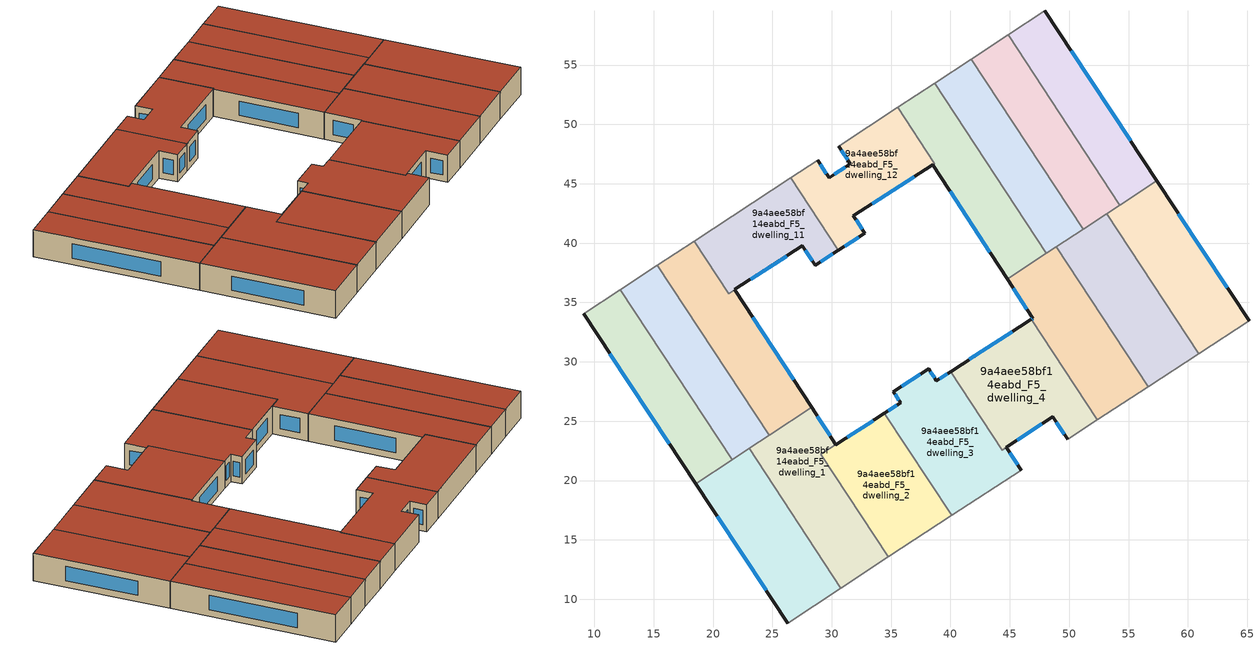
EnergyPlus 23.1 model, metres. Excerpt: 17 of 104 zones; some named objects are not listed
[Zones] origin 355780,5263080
9a4aee58bf14eabd_F5_dwelling_0
 floor to 9a4aee58bf14eabd_F4_dwelling_0 (EU_floor_Construction): 23.04,22.7 30.77,10.94 26.28,8 18.53,19.74 z15
 wall outside (EU_wall_Construction): 18.53,19.74 26.28,8 z15:18
 wall to 9a4aee58bf14eabd_F5_dwelling_1 (EU_wall_Construction): 30.77,10.94 23.04,22.7 z15:18
 wall adiabatic (EU_wall_Construction): 26.28,8 30.77,10.94 z15:18
 wall to 9a4aee58bf14eabd_F5_dwelling_8 (EU_wall_Construction): 21.61,21.76 18.53,19.74 z15:18
 wall to 9a4aee58bf14eabd_F5_dwelling_9 (EU_wall_Construction): 23.04,22.7 21.61,21.76 z15:18
 window (EU_Window_Construction): 20.35,16.98 24.46,10.75 z15.7:17.3
 roof outside (EU_roof_Construction): 30.77,10.94 23.04,22.7 18.53,19.74 26.28,8 z18
9a4aee58bf14eabd_F5_dwelling_1
 floor to 9a4aee58bf14eabd_F4_dwelling_1 (EU_floor_Construction): 34.44,25.68 29.09,22.21 34.77,13.56 30.77,10.94 23.04,22.7 28.3,26.16 30.34,23.03 z15
 wall outside (EU_wall_Construction): 34.44,25.68 30.34,23.03 28.3,26.16 z15:18
 wall to 9a4aee58bf14eabd_F5_dwelling_2 (EU_wall_Construction): 34.77,13.56 29.09,22.21 34.44,25.68 z15:18
 wall adiabatic (EU_wall_Construction): 30.77,10.94 34.77,13.56 z15:18
 wall to 9a4aee58bf14eabd_F5_dwelling_10 (EU_wall_Construction): 28.3,26.16 24.71,23.8 z15:18
 wall to 9a4aee58bf14eabd_F5_dwelling_9 (EU_wall_Construction): 24.71,23.8 23.04,22.7 z15:18
 window (EU_Window_Construction): 29.86,23.76 28.78,25.42 / 33.48,25.06 31.3,23.65 z15.7:17.3
 roof outside (EU_roof_Construction): 34.77,13.56 29.09,22.21 34.44,25.68 30.34,23.03 28.3,26.16 23.04,22.7 30.77,10.94 z18
9a4aee58bf14eabd_F5_dwelling_10
 floor to 9a4aee58bf14eabd_F4_dwelling_10 (EU_floor_Construction): 21.84,36.09 28.3,26.16 24.71,23.8 15.3,38.13 18.4,40.16 21.3,35.75 z15
 wall outside (EU_wall_Construction): 28.3,26.16 21.84,36.09 z15:18
 wall to 9a4aee58bf14eabd_F5_dwelling_9 (EU_wall_Construction): 15.3,38.13 24.71,23.8 z15:18
 wall adiabatic (EU_wall_Construction): 18.4,40.16 15.3,38.13 z15:18
 wall to 9a4aee58bf14eabd_F5_dwelling_11 (EU_wall_Construction): 21.84,36.09 21.3,35.75 18.4,40.16 z15:18
 window (EU_Window_Construction): 26.79,28.49 23.36,33.76 z15.7:17.3
 roof outside (EU_roof_Construction): 28.3,26.16 21.84,36.09 21.3,35.75 18.4,40.16 15.3,38.13 24.71,23.8 z18
9a4aee58bf14eabd_F5_dwelling_11
 floor to 9a4aee58bf14eabd_F4_dwelling_11 (EU_floor_Construction): 26.55,45.5 30.55,39.4 28.59,38.13 27.52,39.77 21.3,35.75 18.4,40.16 z15
 wall outside (EU_wall_Construction): 21.84,36.1 27.52,39.77 28.59,38.13 30.55,39.4 z15:18
 wall adiabatic (EU_wall_Construction): 26.55,45.5 18.4,40.16 z15:18
 wall to 9a4aee58bf14eabd_F5_dwelling_12 (EU_wall_Construction): 30.55,39.4 26.55,45.5 z15:18
 window (EU_Window_Construction): 29.05,38.43 30.09,39.1 / 27.77,39.38 28.34,38.51 / 23.18,36.96 26.19,38.91 z15.7:17.3
 roof outside (EU_roof_Construction): 28.59,38.13 30.55,39.4 26.55,45.5 18.4,40.16 21.3,35.75 27.52,39.77 z18
9a4aee58bf14eabd_F5_dwelling_12
 floor to 9a4aee58bf14eabd_F4_dwelling_12 (EU_floor_Construction): 35.55,51.43 38.66,46.71 38.51,46.61 31.83,42.3 32.78,40.84 30.55,39.4 26.55,45.5 28.81,46.99 29.78,45.52 31.56,46.69 30.58,48.17 z15
 wall outside (EU_wall_Construction): 30.55,39.4 32.78,40.84 31.83,42.3 38.51,46.61 / 30.58,48.17 31.56,46.69 29.78,45.52 28.81,46.99 z15:18
 wall adiabatic (EU_wall_Construction): 28.81,46.99 26.55,45.5 / 35.55,51.43 30.58,48.17 z15:18
 wall to 9a4aee58bf14eabd_F5_dwelling_13 (EU_wall_Construction): 38.65,46.71 35.55,51.43 / 38.51,46.61 38.66,46.71 z15:18
 window (EU_Window_Construction): 31.08,39.74 32.25,40.5 / 29.55,45.86 29.04,46.64 / 31.14,46.41 30.2,45.79 / 30.81,47.82 31.33,47.03 / 33.39,43.31 36.94,45.6 / 32.55,41.18 32.05,41.96 z15.7:17.3
 roof outside (EU_roof_Construction): 32.78,40.84 31.83,42.3 38.51,46.61 38.66,46.71 35.55,51.43 30.58,48.17 31.56,46.69 29.78,45.52 28.81,46.99 26.55,45.5 30.55,39.4 z18
9a4aee58bf14eabd_F5_dwelling_13
 floor to 9a4aee58bf14eabd_F4_dwelling_13 (EU_floor_Construction): 38.65,53.46 48.07,39.14 44.97,37.1 44.78,36.98 38.51,46.61 38.66,46.71 35.55,51.43 z15
 wall outside (EU_wall_Construction): 38.51,46.61 44.78,36.98 z15:18
 wall adiabatic (EU_wall_Construction): 38.65,53.46 35.55,51.43 z15:18
 wall to 9a4aee58bf14eabd_F5_dwelling_14 (EU_wall_Construction): 48.07,39.14 38.65,53.46 z15:18
 wall to 9a4aee58bf14eabd_F5_dwelling_5 (EU_wall_Construction): 44.97,37.1 48.07,39.14 / 44.78,36.98 44.96,37.1 z15:18
 window (EU_Window_Construction): 39.98,44.35 43.31,39.24 z15.7:17.3
 roof outside (EU_roof_Construction): 48.07,39.14 38.65,53.46 35.55,51.43 38.66,46.71 38.51,46.61 44.78,36.98 44.97,37.1 z18
9a4aee58bf14eabd_F5_dwelling_14
 floor to 9a4aee58bf14eabd_F4_dwelling_14 (EU_floor_Construction): 41.76,55.5 51.16,41.17 48.07,39.14 38.65,53.46 z15
 wall adiabatic (EU_wall_Construction): 41.76,55.5 38.65,53.46 z15:18
 wall to 9a4aee58bf14eabd_F5_dwelling_15 (EU_wall_Construction): 51.16,41.17 41.76,55.5 z15:18
 wall to 9a4aee58bf14eabd_F5_dwelling_6 (EU_wall_Construction): 48.91,39.69 51.16,41.17 z15:18
 wall to 9a4aee58bf14eabd_F5_dwelling_5 (EU_wall_Construction): 48.07,39.14 48.91,39.69 z15:18
 roof outside (EU_roof_Construction): 51.16,41.17 41.76,55.5 38.65,53.46 48.07,39.14 z18
9a4aee58bf14eabd_F5_dwelling_15
 floor to 9a4aee58bf14eabd_F4_dwelling_15 (EU_floor_Construction): 44.86,57.53 54.27,43.21 51.16,41.17 41.76,55.5 z15
 wall adiabatic (EU_wall_Construction): 44.86,57.53 41.76,55.5 z15:18
 wall to 9a4aee58bf14eabd_F5_dwelling_16 (EU_wall_Construction): 54.27,43.21 44.86,57.53 z15:18
 wall to 9a4aee58bf14eabd_F5_dwelling_7 (EU_wall_Construction): 53.15,42.48 54.27,43.21 z15:18
 wall to 9a4aee58bf14eabd_F5_dwelling_6 (EU_wall_Construction): 51.17,41.17 53.15,42.48 z15:18
 roof outside (EU_roof_Construction): 54.27,43.21 44.86,57.53 41.76,55.5 51.16,41.17 z18
9a4aee58bf14eabd_F5_dwelling_16
 floor to 9a4aee58bf14eabd_F4_dwelling_16 (EU_floor_Construction): 47.95,59.56 57.38,45.25 54.27,43.21 44.86,57.53 z15
 wall outside (EU_wall_Construction): 57.38,45.25 47.95,59.56 z15:18
 wall adiabatic (EU_wall_Construction): 47.95,59.56 44.86,57.53 z15:18
 wall to 9a4aee58bf14eabd_F5_dwelling_7 (EU_wall_Construction): 54.27,43.21 57.38,45.25 z15:18
 window (EU_Window_Construction): 55.16,48.61 50.16,56.2 z15.7:17.3
 roof outside (EU_roof_Construction): 57.38,45.25 47.95,59.56 44.86,57.53 54.27,43.21 z18
9a4aee58bf14eabd_F5_dwelling_2
 floor to 9a4aee58bf14eabd_F4_dwelling_2 (EU_floor_Construction): 34.44,25.68 40.1,17.06 34.77,13.56 29.09,22.21 z15
 wall adiabatic (EU_wall_Construction): 34.77,13.56 40.1,17.06 z15:18
 wall to 9a4aee58bf14eabd_F5_dwelling_3 (EU_wall_Construction): 40.1,17.06 34.44,25.68 z15:18
 roof outside (EU_roof_Construction): 40.1,17.06 34.44,25.68 29.09,22.21 34.77,13.56 z18
9a4aee58bf14eabd_F5_dwelling_3
 floor to 9a4aee58bf14eabd_F4_dwelling_3 (EU_floor_Construction): 40,29.18 44.34,22.57 44.69,22.8 45.95,20.89 40.1,17.06 34.43,25.68 35.8,26.57 35.2,27.49 38.16,29.41 38.81,28.42 z15
 wall outside (EU_wall_Construction): 40,29.18 38.81,28.42 38.16,29.41 35.2,27.49 35.8,26.57 34.44,25.68 / 45.95,20.89 44.69,22.8 z15:18
 wall adiabatic (EU_wall_Construction): 40.1,17.06 45.95,20.89 z15:18
 wall to 9a4aee58bf14eabd_F5_dwelling_4 (EU_wall_Construction): 44.69,22.8 44.34,22.57 40,29.18 z15:18
 window (EU_Window_Construction): 35.34,27.27 35.66,26.78 / 37.46,28.96 35.89,27.94 / 38.66,28.65 38.31,29.18 / 39.72,29 39.09,28.6 / 45.65,21.34 44.98,22.35 / 35.48,26.36 34.76,25.89 z15.7:17.3
 roof outside (EU_roof_Construction): 45.95,20.89 44.69,22.8 44.34,22.57 40,29.18 38.81,28.42 38.16,29.41 35.2,27.49 35.8,26.57 34.43,25.68 40.1,17.06 z18
9a4aee58bf14eabd_F5_dwelling_4
 floor to 9a4aee58bf14eabd_F4_dwelling_4 (EU_floor_Construction): 46.8,33.57 52.36,25.1 49.86,23.46 48.6,25.37 44.34,22.57 40,29.18 z15
 wall outside (EU_wall_Construction): 46.8,33.57 40,29.18 / 44.69,22.8 48.6,25.37 49.86,23.46 z15:18
 wall to 9a4aee58bf14eabd_F5_dwelling_5 (EU_wall_Construction): 52.36,25.1 46.8,33.57 z15:18
 wall adiabatic (EU_wall_Construction): 49.86,23.46 52.36,25.1 z15:18
 window (EU_Window_Construction): 45.2,32.54 41.6,30.21 / 48.9,24.92 49.56,23.91 / 45.61,23.41 47.68,24.77 z15.7:17.3
 roof outside (EU_roof_Construction): 52.36,25.1 46.8,33.57 40,29.18 44.34,22.57 48.6,25.37 49.86,23.46 z18
9a4aee58bf14eabd_F5_dwelling_5
 floor to 9a4aee58bf14eabd_F4_dwelling_5 (EU_floor_Construction): 48.91,39.69 56.65,27.91 52.36,25.1 46.8,33.57 46.94,33.66 44.78,36.98 z15
 wall outside (EU_wall_Construction): 44.78,36.98 46.94,33.66 46.8,33.57 z15:18
 wall to 9a4aee58bf14eabd_F5_dwelling_6 (EU_wall_Construction): 56.65,27.91 48.91,39.69 z15:18
 wall adiabatic (EU_wall_Construction): 52.36,25.1 56.65,27.91 z15:18
 window (EU_Window_Construction): 45.29,36.2 46.43,34.44 / 46.91,33.64 46.83,33.59 z15.7:17.3
 roof outside (EU_roof_Construction): 56.65,27.91 48.91,39.69 44.78,36.98 46.94,33.66 46.8,33.57 52.36,25.1 z18
9a4aee58bf14eabd_F5_dwelling_6
 floor to 9a4aee58bf14eabd_F4_dwelling_6 (EU_floor_Construction): 53.15,42.48 60.89,30.69 56.65,27.91 48.91,39.69 z15
 wall to 9a4aee58bf14eabd_F5_dwelling_7 (EU_wall_Construction): 60.89,30.69 53.15,42.48 z15:18
 wall adiabatic (EU_wall_Construction): 56.65,27.91 60.89,30.69 z15:18
 roof outside (EU_roof_Construction): 60.89,30.69 53.15,42.48 48.91,39.69 56.65,27.91 z18
9a4aee58bf14eabd_F5_dwelling_7
 floor to 9a4aee58bf14eabd_F4_dwelling_7 (EU_floor_Construction): 57.38,45.25 65.15,33.48 60.89,30.69 53.15,42.48 z15
 wall outside (EU_wall_Construction): 65.15,33.48 57.38,45.25 z15:18
 wall adiabatic (EU_wall_Construction): 60.89,30.69 65.15,33.48 z15:18
 window (EU_Window_Construction): 63.32,36.25 59.2,42.49 z15.7:17.3
 roof outside (EU_roof_Construction): 65.15,33.48 57.38,45.25 53.15,42.48 60.89,30.69 z18
9a4aee58bf14eabd_F5_dwelling_8
 floor to 9a4aee58bf14eabd_F4_dwelling_8 (EU_floor_Construction): 12.2,36.09 21.61,21.76 18.53,19.74 9.09,34.05 z15
 wall outside (EU_wall_Construction): 9.09,34.05 18.53,19.74 z15:18
 wall to 9a4aee58bf14eabd_F5_dwelling_9 (EU_wall_Construction): 21.61,21.76 12.2,36.09 z15:18
 wall adiabatic (EU_wall_Construction): 12.2,36.09 9.09,34.05 z15:18
 window (EU_Window_Construction): 11.3,30.69 16.31,23.1 z15.7:17.3
 roof outside (EU_roof_Construction): 21.61,21.76 12.2,36.09 9.09,34.05 18.53,19.74 z18
9a4aee58bf14eabd_F5_dwelling_9
 floor to 9a4aee58bf14eabd_F4_dwelling_9 (EU_floor_Construction): 15.3,38.13 24.71,23.8 21.61,21.76 12.2,36.09 z15
 wall adiabatic (EU_wall_Construction): 15.3,38.13 12.2,36.09 z15:18
 roof outside (EU_roof_Construction): 24.71,23.8 15.3,38.13 12.2,36.09 21.61,21.76 z18
[Building]
EU S2 Campaign: North Axis=0; Terrain=City; Solar Distribution=FullExterior
[Site:Location]
Budapest.Ferenc.Liszt.Intl.AP: Latitude=47.437; Longitude=19.256; Time Zone=1; Elevation=185
[SizingPeriod:WeatherFileDays]
AnnualSizingPeriod: Begin Month=1; Begin Day of Month=1; End Month=12; End Day of Month=31; Day of Week for Start Day=Monday; Use Weather File Daylight Saving Period=No; Use Weather File Rain and Snow Indicators=No
[MATERIAL]
EU_InternalMass_Material: Roughness=MediumRough; Thickness=0.1; Conductivity=1; Density=1800; Specific Heat=900; Thermal Absorptance=0.9; Solar Absorptance=0.7; Visible Absorptance=0.7
[MATERIAL:NOMASS] Roughness=MediumRough; Thermal Absorptance=0.9; Solar Absorptance=0.7; Visible Absorptance=0.7
Name | Thermal Resistance
EU_wall_NoMass | 0.832559
EU_roof_NoMass | 1.39638
EU_floor_NoMass | 0.872794
[WINDOWMATERIAL:SIMPLEGLAZINGSYSTEM]
EU_Window_SimpleGlazing: UFactor=2.79869; Solar Heat Gain Coefficient=0.75; Visible Transmittance=0.75
[CONSTRUCTION]
EU_wall_Construction: EU_wall_NoMass
EU_roof_Construction: EU_roof_NoMass
EU_floor_Construction: EU_floor_NoMass
EU_Window_Construction: EU_Window_SimpleGlazing
EU_InternalMass_Construction: EU_InternalMass_Material
[ZONE] Type=1; Multiplier=1; Ceiling Height=autocalculate; Floor Area=autocalculate; Part of Total Floor Area=Yes
Name | Volume
9a4aee58bf14eabd_F5_dwelling_0 | 227.247
9a4aee58bf14eabd_F5_dwelling_1 | 218.801
9a4aee58bf14eabd_F5_dwelling_10 | 212.561
9a4aee58bf14eabd_F5_dwelling_11 | 168.898
9a4aee58bf14eabd_F5_dwelling_12 | 183.896
9a4aee58bf14eabd_F5_dwelling_13 | 197.55
9a4aee58bf14eabd_F5_dwelling_14 | 190.714
9a4aee58bf14eabd_F5_dwelling_15 | 190.707
9a4aee58bf14eabd_F5_dwelling_16 | 190.731
9a4aee58bf14eabd_F5_dwelling_2 | 197.607
9a4aee58bf14eabd_F5_dwelling_3 | 217.381
9a4aee58bf14eabd_F5_dwelling_4 | 211.732
9a4aee58bf14eabd_F5_dwelling_5 | 214.579
9a4aee58bf14eabd_F5_dwelling_6 | 214.537
9a4aee58bf14eabd_F5_dwelling_7 | 214.594
9a4aee58bf14eabd_F5_dwelling_8 | 190.721
9a4aee58bf14eabd_F5_dwelling_9 | 190.744
[INTERNALMASS] Construction=EU_InternalMass_Construction
Name | Zone or ZoneList | Surface Area
9a4aee58bf14eabd_F5_dwelling_0_EU_InternalMass | 9a4aee58bf14eabd_F5_dwelling_0 | 75.7475
9a4aee58bf14eabd_F5_dwelling_1_EU_InternalMass | 9a4aee58bf14eabd_F5_dwelling_1 | 72.9458
9a4aee58bf14eabd_F5_dwelling_2_EU_InternalMass | 9a4aee58bf14eabd_F5_dwelling_2 | 65.8761
9a4aee58bf14eabd_F5_dwelling_3_EU_InternalMass | 9a4aee58bf14eabd_F5_dwelling_3 | 72.4599
9a4aee58bf14eabd_F5_dwelling_4_EU_InternalMass | 9a4aee58bf14eabd_F5_dwelling_4 | 70.5769
9a4aee58bf14eabd_F5_dwelling_5_EU_InternalMass | 9a4aee58bf14eabd_F5_dwelling_5 | 71.5262
9a4aee58bf14eabd_F5_dwelling_6_EU_InternalMass | 9a4aee58bf14eabd_F5_dwelling_6 | 71.5124
9a4aee58bf14eabd_F5_dwelling_7_EU_InternalMass | 9a4aee58bf14eabd_F5_dwelling_7 | 71.5313
9a4aee58bf14eabd_F5_dwelling_8_EU_InternalMass | 9a4aee58bf14eabd_F5_dwelling_8 | 63.5737
9a4aee58bf14eabd_F5_dwelling_9_EU_InternalMass | 9a4aee58bf14eabd_F5_dwelling_9 | 63.5814
9a4aee58bf14eabd_F5_dwelling_10_EU_InternalMass | 9a4aee58bf14eabd_F5_dwelling_10 | 70.8535
9a4aee58bf14eabd_F5_dwelling_11_EU_InternalMass | 9a4aee58bf14eabd_F5_dwelling_11 | 56.3
9a4aee58bf14eabd_F5_dwelling_12_EU_InternalMass | 9a4aee58bf14eabd_F5_dwelling_12 | 61.2978
9a4aee58bf14eabd_F5_dwelling_13_EU_InternalMass | 9a4aee58bf14eabd_F5_dwelling_13 | 65.8502
9a4aee58bf14eabd_F5_dwelling_14_EU_InternalMass | 9a4aee58bf14eabd_F5_dwelling_14 | 63.5712
9a4aee58bf14eabd_F5_dwelling_15_EU_InternalMass | 9a4aee58bf14eabd_F5_dwelling_15 | 63.5691
9a4aee58bf14eabd_F5_dwelling_16_EU_InternalMass | 9a4aee58bf14eabd_F5_dwelling_16 | 63.577
[OTHEREQUIPMENT] Fuel Type=Electricity; Design Level Calculation Method=Watts/Area; Power per Zone Floor Area=1; Fraction Latent=0; Fraction Radiant=0; Fraction Lost=0; Carbon Dioxide Generation Rate=0; EndUse Subcategory=EU_Step8_InternalGains
Name | Zone or ZoneList or Space or SpaceList | Schedule
EU_Step8_InternalGain_9a4aee58bf14eabd_F5_dwelling_0_f000 | 9a4aee58bf14eabd_F5_dwelling_0 | EU_Step8_GainSchedule_9a4aee58bf14eabd_F5_dwelling_0_f000
EU_Step8_InternalGain_9a4aee58bf14eabd_F5_dwelling_1_f000 | 9a4aee58bf14eabd_F5_dwelling_1 | EU_Step8_GainSchedule_9a4aee58bf14eabd_F5_dwelling_1_f000
EU_Step8_InternalGain_9a4aee58bf14eabd_F5_dwelling_2_f000 | 9a4aee58bf14eabd_F5_dwelling_2 | EU_Step8_GainSchedule_9a4aee58bf14eabd_F5_dwelling_2_f000
EU_Step8_InternalGain_9a4aee58bf14eabd_F5_dwelling_3_f000 | 9a4aee58bf14eabd_F5_dwelling_3 | EU_Step8_GainSchedule_9a4aee58bf14eabd_F5_dwelling_3_f000
EU_Step8_InternalGain_9a4aee58bf14eabd_F5_dwelling_4_f000 | 9a4aee58bf14eabd_F5_dwelling_4 | EU_Step8_GainSchedule_9a4aee58bf14eabd_F5_dwelling_4_f000
EU_Step8_InternalGain_9a4aee58bf14eabd_F5_dwelling_5_f000 | 9a4aee58bf14eabd_F5_dwelling_5 | EU_Step8_GainSchedule_9a4aee58bf14eabd_F5_dwelling_5_f000
EU_Step8_InternalGain_9a4aee58bf14eabd_F5_dwelling_6_f000 | 9a4aee58bf14eabd_F5_dwelling_6 | EU_Step8_GainSchedule_9a4aee58bf14eabd_F5_dwelling_6_f000
EU_Step8_InternalGain_9a4aee58bf14eabd_F5_dwelling_7_f000 | 9a4aee58bf14eabd_F5_dwelling_7 | EU_Step8_GainSchedule_9a4aee58bf14eabd_F5_dwelling_7_f000
EU_Step8_InternalGain_9a4aee58bf14eabd_F5_dwelling_8_f000 | 9a4aee58bf14eabd_F5_dwelling_8 | EU_Step8_GainSchedule_9a4aee58bf14eabd_F5_dwelling_8_f000
EU_Step8_InternalGain_9a4aee58bf14eabd_F5_dwelling_9_f000 | 9a4aee58bf14eabd_F5_dwelling_9 | EU_Step8_GainSchedule_9a4aee58bf14eabd_F5_dwelling_9_f000
EU_Step8_InternalGain_9a4aee58bf14eabd_F5_dwelling_10_f000 | 9a4aee58bf14eabd_F5_dwelling_10 | EU_Step8_GainSchedule_9a4aee58bf14eabd_F5_dwelling_10_f000
EU_Step8_InternalGain_9a4aee58bf14eabd_F5_dwelling_11_f000 | 9a4aee58bf14eabd_F5_dwelling_11 | EU_Step8_GainSchedule_9a4aee58bf14eabd_F5_dwelling_11_f000
EU_Step8_InternalGain_9a4aee58bf14eabd_F5_dwelling_12_f000 | 9a4aee58bf14eabd_F5_dwelling_12 | EU_Step8_GainSchedule_9a4aee58bf14eabd_F5_dwelling_12_f000
EU_Step8_InternalGain_9a4aee58bf14eabd_F5_dwelling_13_f000 | 9a4aee58bf14eabd_F5_dwelling_13 | EU_Step8_GainSchedule_9a4aee58bf14eabd_F5_dwelling_13_f000
EU_Step8_InternalGain_9a4aee58bf14eabd_F5_dwelling_14_f000 | 9a4aee58bf14eabd_F5_dwelling_14 | EU_Step8_GainSchedule_9a4aee58bf14eabd_F5_dwelling_14_f000
EU_Step8_InternalGain_9a4aee58bf14eabd_F5_dwelling_15_f000 | 9a4aee58bf14eabd_F5_dwelling_15 | EU_Step8_GainSchedule_9a4aee58bf14eabd_F5_dwelling_15_f000
EU_Step8_InternalGain_9a4aee58bf14eabd_F5_dwelling_16_f000 | 9a4aee58bf14eabd_F5_dwelling_16 | EU_Step8_GainSchedule_9a4aee58bf14eabd_F5_dwelling_16_f000
[ZONEVENTILATION:DESIGNFLOWRATE] Schedule=EU_AlwaysOn; Design Flow Rate Calculation Method=AirChanges/Hour; Air Changes per Hour=0.475469; Ventilation Type=Natural; Fan Pressure Rise=0; Fan Total Efficiency=1; Constant Term Coefficient=1; Temperature Term Coefficient=0; Velocity Term Coefficient=0; Velocity Squared Term Coefficient=0; Minimum Indoor Temperature=-100; Maximum Indoor Temperature=100; Delta Temperature=-100; Minimum Outdoor Temperature=-100; Maximum Outdoor Temperature=100; Maximum Wind Speed=40
Name | Zone or ZoneList or Space or SpaceList
EU_ConstantAir_9a4aee58bf14eabd_F5_dwelling_0 | 9a4aee58bf14eabd_F5_dwelling_0
EU_ConstantAir_9a4aee58bf14eabd_F5_dwelling_1 | 9a4aee58bf14eabd_F5_dwelling_1
EU_ConstantAir_9a4aee58bf14eabd_F5_dwelling_2 | 9a4aee58bf14eabd_F5_dwelling_2
EU_ConstantAir_9a4aee58bf14eabd_F5_dwelling_3 | 9a4aee58bf14eabd_F5_dwelling_3
EU_ConstantAir_9a4aee58bf14eabd_F5_dwelling_4 | 9a4aee58bf14eabd_F5_dwelling_4
EU_ConstantAir_9a4aee58bf14eabd_F5_dwelling_5 | 9a4aee58bf14eabd_F5_dwelling_5
EU_ConstantAir_9a4aee58bf14eabd_F5_dwelling_6 | 9a4aee58bf14eabd_F5_dwelling_6
EU_ConstantAir_9a4aee58bf14eabd_F5_dwelling_7 | 9a4aee58bf14eabd_F5_dwelling_7
EU_ConstantAir_9a4aee58bf14eabd_F5_dwelling_8 | 9a4aee58bf14eabd_F5_dwelling_8
EU_ConstantAir_9a4aee58bf14eabd_F5_dwelling_9 | 9a4aee58bf14eabd_F5_dwelling_9
EU_ConstantAir_9a4aee58bf14eabd_F5_dwelling_10 | 9a4aee58bf14eabd_F5_dwelling_10
EU_ConstantAir_9a4aee58bf14eabd_F5_dwelling_11 | 9a4aee58bf14eabd_F5_dwelling_11
EU_ConstantAir_9a4aee58bf14eabd_F5_dwelling_12 | 9a4aee58bf14eabd_F5_dwelling_12
EU_ConstantAir_9a4aee58bf14eabd_F5_dwelling_13 | 9a4aee58bf14eabd_F5_dwelling_13
EU_ConstantAir_9a4aee58bf14eabd_F5_dwelling_14 | 9a4aee58bf14eabd_F5_dwelling_14
EU_ConstantAir_9a4aee58bf14eabd_F5_dwelling_15 | 9a4aee58bf14eabd_F5_dwelling_15
EU_ConstantAir_9a4aee58bf14eabd_F5_dwelling_16 | 9a4aee58bf14eabd_F5_dwelling_16
[HVACTEMPLATE:ZONE:IDEALLOADSAIRSYSTEM] System Availability Schedule=EU_AlwaysOn; Maximum Heating Supply Air Temperature=50; Minimum Cooling Supply Air Temperature=13; Maximum Heating Supply Air Humidity Ratio=0.0156; Minimum Cooling Supply Air Humidity Ratio=0.0077; Heating Limit=NoLimit; Cooling Limit=NoLimit; Heating Availability Schedule=EU_AlwaysOn; Cooling Availability Schedule=EU_CoolingOff; Dehumidification Control Type=ConstantSensibleHeatRatio; Cooling Sensible Heat Ratio=0.7; Dehumidification Setpoint=60; Humidification Control Type=None; Humidification Setpoint=30; Outdoor Air Method=None; Outdoor Air Flow Rate per Person=0.00944; Outdoor Air Flow Rate per Zone Floor Area=0; Outdoor Air Flow Rate per Zone=0; Demand Controlled Ventilation Type=None; Outdoor Air Economizer Type=NoEconomizer; Heat Recovery Type=None; Sensible Heat Recovery Effectiveness=0.7; Latent Heat Recovery Effectiveness=0.65
Name | Template Thermostat
9a4aee58bf14eabd_F5_dwelling_0 | EU_HeatOnly_9a4aee58bf14eabd_F5_dwelling_0
9a4aee58bf14eabd_F5_dwelling_1 | EU_HeatOnly_9a4aee58bf14eabd_F5_dwelling_1
9a4aee58bf14eabd_F5_dwelling_2 | EU_HeatOnly_9a4aee58bf14eabd_F5_dwelling_2
9a4aee58bf14eabd_F5_dwelling_3 | EU_HeatOnly_9a4aee58bf14eabd_F5_dwelling_3
9a4aee58bf14eabd_F5_dwelling_4 | EU_HeatOnly_9a4aee58bf14eabd_F5_dwelling_4
9a4aee58bf14eabd_F5_dwelling_5 | EU_HeatOnly_9a4aee58bf14eabd_F5_dwelling_5
9a4aee58bf14eabd_F5_dwelling_6 | EU_HeatOnly_9a4aee58bf14eabd_F5_dwelling_6
9a4aee58bf14eabd_F5_dwelling_7 | EU_HeatOnly_9a4aee58bf14eabd_F5_dwelling_7
9a4aee58bf14eabd_F5_dwelling_8 | EU_HeatOnly_9a4aee58bf14eabd_F5_dwelling_8
9a4aee58bf14eabd_F5_dwelling_9 | EU_HeatOnly_9a4aee58bf14eabd_F5_dwelling_9
9a4aee58bf14eabd_F5_dwelling_10 | EU_HeatOnly_9a4aee58bf14eabd_F5_dwelling_10
9a4aee58bf14eabd_F5_dwelling_11 | EU_HeatOnly_9a4aee58bf14eabd_F5_dwelling_11
9a4aee58bf14eabd_F5_dwelling_12 | EU_HeatOnly_9a4aee58bf14eabd_F5_dwelling_12
9a4aee58bf14eabd_F5_dwelling_13 | EU_HeatOnly_9a4aee58bf14eabd_F5_dwelling_13
9a4aee58bf14eabd_F5_dwelling_14 | EU_HeatOnly_9a4aee58bf14eabd_F5_dwelling_14
9a4aee58bf14eabd_F5_dwelling_15 | EU_HeatOnly_9a4aee58bf14eabd_F5_dwelling_15
9a4aee58bf14eabd_F5_dwelling_16 | EU_HeatOnly_9a4aee58bf14eabd_F5_dwelling_16
[SIZING:ZONE] Zone Cooling Design Supply Air Temperature Input Method=SupplyAirTemperature; Zone Cooling Design Supply Air Temperature=13; Zone Heating Design Supply Air Temperature Input Method=SupplyAirTemperature; Zone Heating Design Supply Air Temperature=50; Zone Cooling Design Supply Air Humidity Ratio=0.008; Zone Heating Design Supply Air Humidity Ratio=0.008; Cooling Design Air Flow Method=DesignDay; Cooling Design Air Flow Rate=0; Cooling Minimum Air Flow per Zone Floor Area=0.000762; Cooling Minimum Air Flow=0; Cooling Minimum Air Flow Fraction=0.2; Heating Design Air Flow Method=DesignDay; Heating Design Air Flow Rate=0; Heating Maximum Air Flow per Zone Floor Area=0.002032; Heating Maximum Air Flow=0.141576; Heating Maximum Air Flow Fraction=0.3; Account for Dedicated Outdoor Air System=No; Dedicated Outdoor Air System Control Strategy=NeutralSupplyAir; Dedicated Outdoor Air Low Setpoint Temperature for Design=autosize; Dedicated Outdoor Air High Setpoint Temperature for Design=autosize; Zone Load Sizing Method=Sensible Load Only No Latent Load; Zone Latent Cooling Design Supply Air Humidity Ratio Input Method=HumidityRatioDifference; Zone Cooling Design Supply Air Humidity Ratio Difference=0.005; Zone Latent Heating Design Supply Air Humidity Ratio Input Method=HumidityRatioDifference; Zone Humidification Design Supply Air Humidity Ratio Difference=0.005
9a4aee58bf14eabd_F5_dwelling_0; 9a4aee58bf14eabd_F5_dwelling_1; 9a4aee58bf14eabd_F5_dwelling_2; 9a4aee58bf14eabd_F5_dwelling_3; 9a4aee58bf14eabd_F5_dwelling_4; 9a4aee58bf14eabd_F5_dwelling_5; 9a4aee58bf14eabd_F5_dwelling_6; 9a4aee58bf14eabd_F5_dwelling_7; 9a4aee58bf14eabd_F5_dwelling_8; 9a4aee58bf14eabd_F5_dwelling_9; 9a4aee58bf14eabd_F5_dwelling_10; 9a4aee58bf14eabd_F5_dwelling_11; 9a4aee58bf14eabd_F5_dwelling_12; 9a4aee58bf14eabd_F5_dwelling_13; 9a4aee58bf14eabd_F5_dwelling_14; 9a4aee58bf14eabd_F5_dwelling_15; 9a4aee58bf14eabd_F5_dwelling_16
[SCHEDULE:CONSTANT]
Name | Hourly Value
EU_AlwaysOn | 1
EU_CoolingOff | 0
[SCHEDULE:FILE] Column Number=1; Rows to Skip at Top=0; Number of Hours of Data=8760; Column Separator=Comma; Interpolate to Timestep=No; Minutes per Item=60; Adjust Schedule for Daylight Savings=Yes
Name | File
EU_Step8_GainSchedule_9a4aee58bf14eabd_F5_dwelling_0_f000 | ../../schedules/9a4aee58bf14eabd/9a4aee58bf14eabd_F5_dwelling_0_f000_gain.csv
EU_Step8_GainSchedule_9a4aee58bf14eabd_F5_dwelling_1_f000 | ../../schedules/9a4aee58bf14eabd/9a4aee58bf14eabd_F5_dwelling_1_f000_gain.csv
EU_Step8_GainSchedule_9a4aee58bf14eabd_F5_dwelling_2_f000 | ../../schedules/9a4aee58bf14eabd/9a4aee58bf14eabd_F5_dwelling_2_f000_gain.csv
EU_Step8_GainSchedule_9a4aee58bf14eabd_F5_dwelling_3_f000 | ../../schedules/9a4aee58bf14eabd/9a4aee58bf14eabd_F5_dwelling_3_f000_gain.csv
EU_Step8_GainSchedule_9a4aee58bf14eabd_F5_dwelling_4_f000 | ../../schedules/9a4aee58bf14eabd/9a4aee58bf14eabd_F5_dwelling_4_f000_gain.csv
EU_Step8_GainSchedule_9a4aee58bf14eabd_F5_dwelling_5_f000 | ../../schedules/9a4aee58bf14eabd/9a4aee58bf14eabd_F5_dwelling_5_f000_gain.csv
EU_Step8_GainSchedule_9a4aee58bf14eabd_F5_dwelling_6_f000 | ../../schedules/9a4aee58bf14eabd/9a4aee58bf14eabd_F5_dwelling_6_f000_gain.csv
EU_Step8_GainSchedule_9a4aee58bf14eabd_F5_dwelling_7_f000 | ../../schedules/9a4aee58bf14eabd/9a4aee58bf14eabd_F5_dwelling_7_f000_gain.csv
EU_Step8_GainSchedule_9a4aee58bf14eabd_F5_dwelling_8_f000 | ../../schedules/9a4aee58bf14eabd/9a4aee58bf14eabd_F5_dwelling_8_f000_gain.csv
EU_Step8_GainSchedule_9a4aee58bf14eabd_F5_dwelling_9_f000 | ../../schedules/9a4aee58bf14eabd/9a4aee58bf14eabd_F5_dwelling_9_f000_gain.csv
EU_Step8_GainSchedule_9a4aee58bf14eabd_F5_dwelling_10_f000 | ../../schedules/9a4aee58bf14eabd/9a4aee58bf14eabd_F5_dwelling_10_f000_gain.csv
EU_Step8_GainSchedule_9a4aee58bf14eabd_F5_dwelling_11_f000 | ../../schedules/9a4aee58bf14eabd/9a4aee58bf14eabd_F5_dwelling_11_f000_gain.csv
EU_Step8_GainSchedule_9a4aee58bf14eabd_F5_dwelling_12_f000 | ../../schedules/9a4aee58bf14eabd/9a4aee58bf14eabd_F5_dwelling_12_f000_gain.csv
EU_Step8_GainSchedule_9a4aee58bf14eabd_F5_dwelling_13_f000 | ../../schedules/9a4aee58bf14eabd/9a4aee58bf14eabd_F5_dwelling_13_f000_gain.csv
EU_Step8_GainSchedule_9a4aee58bf14eabd_F5_dwelling_14_f000 | ../../schedules/9a4aee58bf14eabd/9a4aee58bf14eabd_F5_dwelling_14_f000_gain.csv
EU_Step8_GainSchedule_9a4aee58bf14eabd_F5_dwelling_15_f000 | ../../schedules/9a4aee58bf14eabd/9a4aee58bf14eabd_F5_dwelling_15_f000_gain.csv
EU_Step8_GainSchedule_9a4aee58bf14eabd_F5_dwelling_16_f000 | ../../schedules/9a4aee58bf14eabd/9a4aee58bf14eabd_F5_dwelling_16_f000_gain.csv
